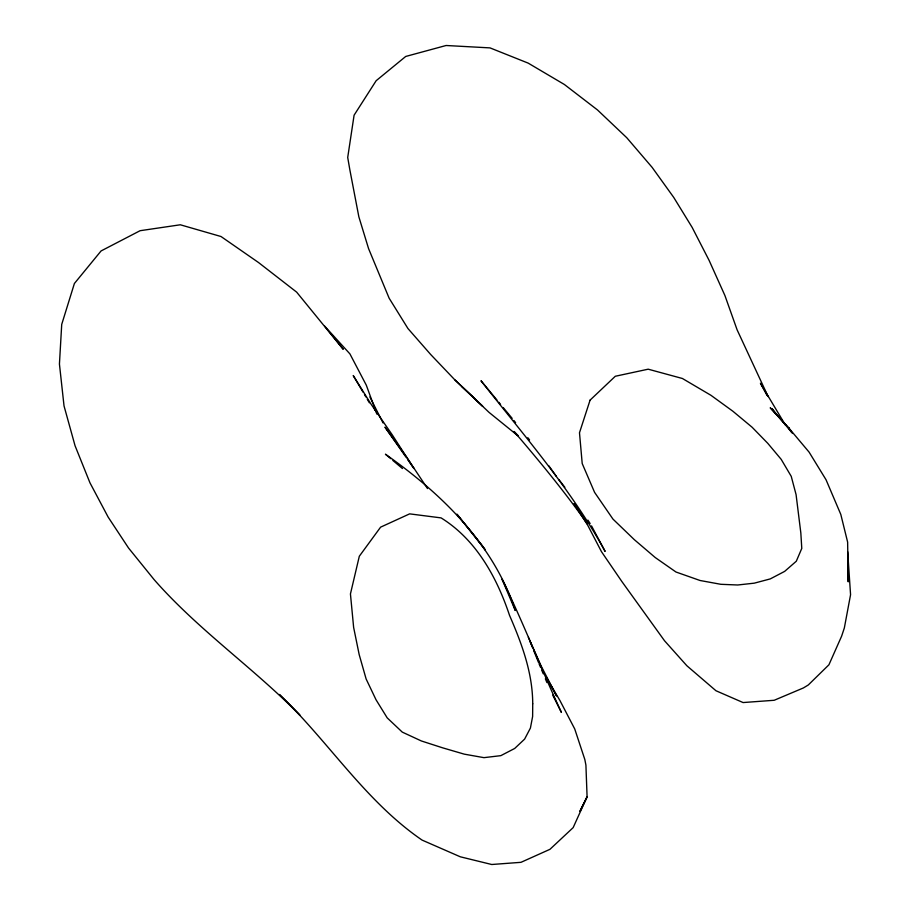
<?xml version="1.0" encoding="UTF-8"?>
<svg xmlns="http://www.w3.org/2000/svg" width="910" height="910" viewBox="0 0 910 910"><rect width="100%" height="100%" fill="white"/><g stroke="black" fill="none" stroke-linecap="round" stroke-linejoin="round"><path stroke-width="1.36" d="M580.102 810.787L587.087 796.819L585.915 765.117L584.812 759.452L574.722 728.933L559.934 700.529L546.296 677.449M579.943 811.436L587.087 796.819L573.152 827.622L549.947 849.326L520.964 862.327L491.741 864.5L460.301 856.799L422.092 840.101C365.365 801.289 328.544 741.434 279.359 694.478L299.879 715.158C253.287 667.701 198.039 629.765 154.12 579.625L128.526 547.991L108.153 517.096L89.965 482.823L75.052 445.729L64.03 405.928L59.434 364.057L61.721 324.392L74.392 283.499L101.078 250.944L140.083 230.708L180.316 224.781L221.016 236.52L258.497 262.512L296.649 292.133L343.241 349.269L324.654 326.099L349.929 353.91L366.298 385.169L376.854 414.107M517.779 435.674L489.068 412.401L454.909 379.925L430.68 354.502L407.942 328.521L389.139 298.207L368.573 248.612L358.847 216.785L349.827 169.692L347.711 157.464L354.092 115.195L376.16 80.706L405.724 56.454L446.105 45.5L490.024 47.889L528.175 63.12L564.382 84.493L597.506 109.962L626.774 137.74L652.129 167.372L673.741 197.436L692.169 227.432L709.106 260.385L724.906 295.511L737.1 329.807L768.131 396.589M390.743 458.674L385.43 454.204C441.418 493.595 493.425 543.816 515.265 610.496L502.07 579.283C523.5 622.952 540.836 668.395 561.424 712.428L552.7 695.069M392.87 460.471L402.447 468.525M461.711 386.42L482.653 406.213L454.909 379.925M517.995 435.469L514.014 431.465C539.573 461.302 564.666 491.696 587.28 523.796M497.008 400.082L480.992 380.744C524.342 436.015 571.309 489.523 605.116 551.403L591.523 525.9M498.794 402.22L500.568 404.37M503.241 407.6L512.137 418.338M513.877 420.488L515.617 422.638M527.811 437.71L529.552 439.871M558.797 479.513L564.837 487.26M776.207 414.243L771.998 408.681L792.564 433.478M548.832 465.806L556.215 476.203M405.905 457.036L384.987 427.165L406.702 457.286L427.518 488.579M407.509 459.334L413.948 468.525L392.176 434.73L371.223 404.427L353.228 375.557L363.056 392.153M791.643 432.216L788.492 427.62L770.224 407.771L789.436 428.917L788.492 427.62L809.092 452.122L826.041 479.763L840.806 514.423L847.631 542.133L848.222 581.865L847.676 557.318M587.257 523.671L574.073 503.594L587.746 525.298L601.487 551.699L621.837 581.49L664.516 640.742L686.868 665.756L715.965 690.747L743.083 702.554L774.183 700.279L803.371 687.96L808.308 684.968L828.919 664.801L841.625 636.158L844.343 627.957L850.566 594.708L847.676 551.756M587.883 520.088L590.135 523.534M364.466 394.53L365.865 396.897M367.276 399.274L369.38 402.823M785.387 425.038L760.43 383.224L767.084 395.543M548.229 681.215L556.579 695.945L541.143 666.029L528.38 637.364M369.892 396.965L383.053 422.934M539.05 663.777L540.631 667.542M541.678 670.044L543.259 673.809M545.363 678.826L546.944 682.591M373.384 406.338L375.022 410.251M529.904 641.14L532.441 647.431M533.965 651.196L538.538 662.514M532.725 703.783L532.623 716.511L530.416 728.057L524.615 739.113L514.685 748.464L500.83 755.653L483.961 757.655L464.271 754.151L442.658 747.838L421.41 740.979L402.277 732.118L387.205 717.876L376.023 699.756L366.127 678.985L359.177 654.586L353.637 627.434L350.441 593.946L359.313 556.249L380.608 527.152L409.648 513.866L441.077 517.892C476.066 539.55 496.837 577.27 509.532 615.365C521.737 643.529 532.634 672.661 532.725 703.783M590.078 400.138L579.488 432.762L582.207 463.543L594.583 492.355L612.942 519.075L634.315 539.664L655.245 557.546L675.982 572.015L700.063 580.5L720.822 584.3L737.703 584.993L754.276 583.162L770.269 578.908L784.647 571.389L796.295 561.231L801.778 548.423L800.834 532.976L796.079 494.63L791.245 476.362L781.201 459.357L767.79 443.341L752.115 427.245L732.868 411.229L710.949 395.304L682.409 378.492L648.182 369.187L615.296 376.262L590.078 400.138M482.357 545.716L456.911 514.161L485.314 549.947L482.357 545.716"/></g></svg>
